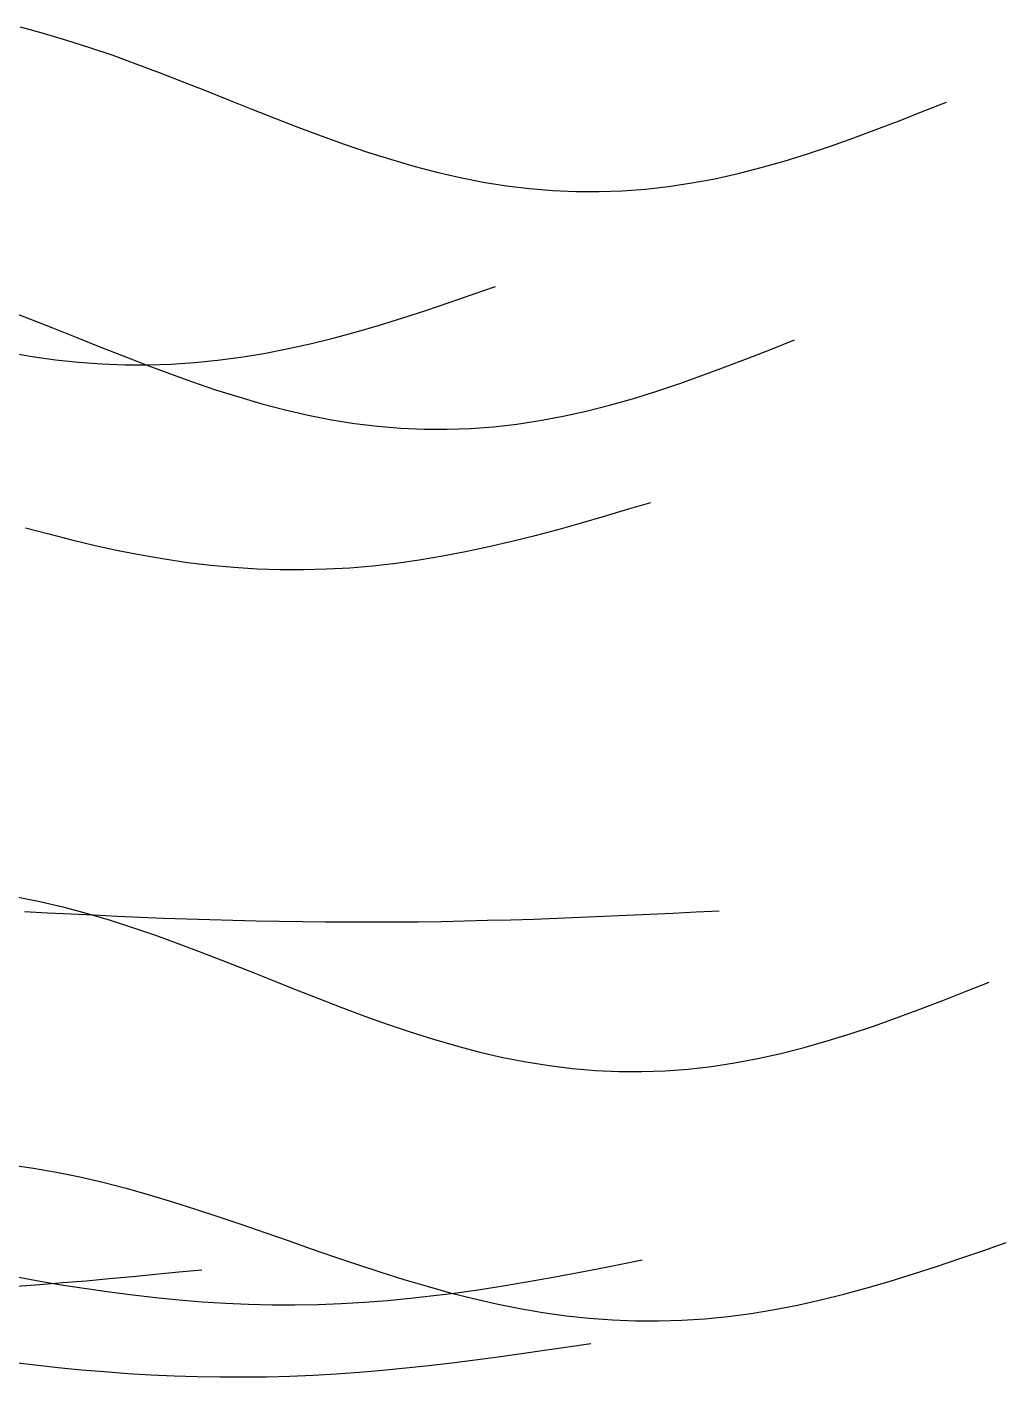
# Model space of a CAD drawing. Header units: metres. Extents: x -249 to 352, y -252 to 258.
# Drawn here: x 266.8 to 351.4, y 139.3 to 255.8 of the extents above; entities that cross this region are included whole.
import ezdxf

# ---------------------------------------------------------------- set-up
doc = ezdxf.new("R2010")
doc.units = ezdxf.units.M

msp = doc.modelspace()

# ---------------------------------------------------------------- linework, layer by layer
for p, q in [((266.25, 255.84, -433.01), (268.25, 255.3, -433.01)), ((268.25, 255.3, -433.01), (270.25, 254.71, -433.01)), ((270.25, 254.71, -433.01), (272.25, 254.07, -433.01)), ((272.25, 254.07, -433.01), (274.25, 253.39, -433.01)), ((274.25, 253.39, -433.01), (276.25, 252.66, -433.01)), ((276.25, 252.66, -433.01), (278.25, 251.91, -433.01)), ((278.25, 251.91, -433.01), (280.25, 251.13, -433.01)), ((280.25, 251.13, -433.01), (282.25, 250.34, -433.01)), ((282.25, 250.34, -433.01), (284.25, 249.54, -433.01)), ((284.25, 249.54, -433.01), (286.25, 248.74, -433.01)), ((286.25, 248.74, -433.01), (288.25, 247.95, -433.01)), ((342.25, 247.77, -433.01), (344.25, 248.56, -433.01)), ((344.25, 248.56, -433.01), (346.25, 249.35, -433.01)), ((288.25, 247.95, -433.01), (290.25, 247.18, -433.01)), ((290.25, 247.18, -433.01), (292.25, 246.43, -433.01)), ((340.25, 247, -433.01), (342.25, 247.77, -433.01)), ((292.25, 246.43, -433.01), (294.25, 245.72, -433.01)), ((336.25, 245.55, -433.01), (338.25, 246.26, -433.01)), ((338.25, 246.26, -433.01), (340.25, 247, -433.01)), ((294.25, 245.72, -433.01), (296.25, 245.04, -433.01)), ((296.25, 245.04, -433.01), (298.25, 244.41, -433.01)), ((332.25, 244.26, -433.01), (334.25, 244.88, -433.01)), ((334.25, 244.88, -433.01), (336.25, 245.55, -433.01)), ((298.25, 244.41, -433.01), (300.25, 243.83, -433.01)), ((300.25, 243.83, -433.01), (302.25, 243.3, -433.01)), ((328.25, 243.19, -433.01), (330.25, 243.7, -433.01)), ((330.25, 243.7, -433.01), (332.25, 244.26, -433.01)), ((302.25, 243.3, -433.01), (304.25, 242.84, -433.01)), ((304.25, 242.84, -433.01), (306.25, 242.45, -433.01)), ((324.25, 242.37, -433.01), (326.25, 242.74, -433.01)), ((326.25, 242.74, -433.01), (328.25, 243.19, -433.01)), ((306.25, 242.45, -433.01), (308.25, 242.13, -433.01)), ((308.25, 242.13, -433.01), (310.25, 241.89, -433.01)), ((310.25, 241.89, -433.01), (312.25, 241.72, -433.01)), ((312.25, 241.72, -433.01), (314.25, 241.63, -433.01)), ((314.25, 241.63, -433.01), (316.25, 241.62, -433.01)), ((316.25, 241.62, -433.01), (318.25, 241.69, -433.01)), ((318.25, 241.69, -433.01), (320.25, 241.84, -433.01)), ((320.25, 241.84, -433.01), (322.25, 242.07, -433.01)), ((322.25, 242.07, -433.01), (324.25, 242.37, -433.01)), ((305.3, 232.73, -433.01), (307.3, 233.43, -433.01)), ((301.3, 231.37, -433.01), (303.3, 232.05, -433.01)), ((303.3, 232.05, -433.01), (305.3, 232.73, -433.01)), ((265.14, 231.39, -433.01), (267.14, 230.61, -433.01)), ((299.3, 230.72, -433.01), (301.3, 231.37, -433.01)), ((267.14, 230.61, -433.01), (269.14, 229.82, -433.01)), ((269.14, 229.82, -433.01), (271.14, 229.02, -433.01)), ((295.3, 229.52, -433.01), (297.3, 230.1, -433.01)), ((297.3, 230.1, -433.01), (299.3, 230.72, -433.01)), ((271.14, 229.02, -433.01), (273.14, 228.22, -433.01)), ((289.3, 228.04, -433.01), (291.3, 228.48, -433.01)), ((291.3, 228.48, -433.01), (293.3, 228.98, -433.01)), ((293.3, 228.98, -433.01), (295.3, 229.52, -433.01)), ((331.14, 228.03, -433.01), (333.14, 228.83, -433.01)), ((265.3, 227.74, -433.01), (267.3, 227.39, -433.01)), ((267.3, 227.39, -433.01), (269.3, 227.11, -433.01)), ((273.14, 228.22, -433.01), (275.14, 227.43, -433.01)), ((275.14, 227.43, -433.01), (277.14, 226.66, -433.01)), ((283.3, 227.06, -433.01), (285.3, 227.32, -433.01)), ((285.3, 227.32, -433.01), (287.3, 227.65, -433.01)), ((287.3, 227.65, -433.01), (289.3, 228.04, -433.01)), ((329.14, 227.25, -433.01), (331.14, 228.03, -433.01)), ((269.3, 227.11, -433.01), (271.3, 226.9, -433.01)), ((271.3, 226.9, -433.01), (273.3, 226.75, -433.01)), ((273.3, 226.75, -433.01), (275.3, 226.67, -433.01)), ((275.3, 226.67, -433.01), (277.3, 226.66, -433.01)), ((277.14, 226.66, -433.01), (279.14, 225.91, -433.01)), ((277.3, 226.66, -433.01), (279.3, 226.73, -433.01)), ((279.3, 226.73, -433.01), (281.3, 226.86, -433.01)), ((281.3, 226.86, -433.01), (283.3, 227.06, -433.01)), ((325.14, 225.74, -433.01), (327.14, 226.48, -433.01)), ((327.14, 226.48, -433.01), (329.14, 227.25, -433.01)), ((279.14, 225.91, -433.01), (281.14, 225.2, -433.01)), ((281.14, 225.2, -433.01), (283.14, 224.52, -433.01)), ((321.14, 224.36, -433.01), (323.14, 225.03, -433.01)), ((323.14, 225.03, -433.01), (325.14, 225.74, -433.01)), ((283.14, 224.52, -433.01), (285.14, 223.89, -433.01)), ((285.14, 223.89, -433.01), (287.14, 223.3, -433.01)), ((319.14, 223.74, -433.01), (321.14, 224.36, -433.01)), ((287.14, 223.3, -433.01), (289.14, 222.78, -433.01)), ((289.14, 222.78, -433.01), (291.14, 222.32, -433.01)), ((313.14, 222.22, -433.01), (315.14, 222.67, -433.01)), ((315.14, 222.67, -433.01), (317.14, 223.18, -433.01)), ((317.14, 223.18, -433.01), (319.14, 223.74, -433.01)), ((291.14, 222.32, -433.01), (293.14, 221.93, -433.01)), ((293.14, 221.93, -433.01), (295.14, 221.61, -433.01)), ((295.14, 221.61, -433.01), (297.14, 221.37, -433.01)), ((307.14, 221.32, -433.01), (309.14, 221.55, -433.01)), ((309.14, 221.55, -433.01), (311.14, 221.85, -433.01)), ((311.14, 221.85, -433.01), (313.14, 222.22, -433.01)), ((297.14, 221.37, -433.01), (299.14, 221.2, -433.01)), ((299.14, 221.2, -433.01), (301.14, 221.11, -433.01)), ((301.14, 221.11, -433.01), (303.14, 221.1, -433.01)), ((303.14, 221.1, -433.01), (305.14, 221.17, -433.01)), ((305.14, 221.17, -433.01), (307.14, 221.32, -433.01)), ((318.72, 214.19, -433.01), (320.72, 214.78, -433.01)), ((314.72, 213.02, -433.01), (316.72, 213.6, -433.01)), ((316.72, 213.6, -433.01), (318.72, 214.19, -433.01)), ((266.72, 212.59, -433.01), (268.72, 212.06, -433.01)), ((310.72, 211.93, -433.01), (312.72, 212.46, -433.01)), ((312.72, 212.46, -433.01), (314.72, 213.02, -433.01)), ((268.72, 212.06, -433.01), (270.72, 211.55, -433.01)), ((270.72, 211.55, -433.01), (272.72, 211.07, -433.01)), ((272.72, 211.07, -433.01), (274.72, 210.64, -433.01)), ((306.72, 210.97, -433.01), (308.72, 211.43, -433.01)), ((308.72, 211.43, -433.01), (310.72, 211.93, -433.01)), ((274.72, 210.64, -433.01), (276.72, 210.25, -433.01)), ((276.72, 210.25, -433.01), (278.72, 209.9, -433.01)), ((278.72, 209.9, -433.01), (280.72, 209.61, -433.01)), ((298.72, 209.55, -433.01), (300.72, 209.83, -433.01)), ((300.72, 209.83, -433.01), (302.72, 210.16, -433.01)), ((302.72, 210.16, -433.01), (304.72, 210.54, -433.01)), ((304.72, 210.54, -433.01), (306.72, 210.97, -433.01)), ((280.72, 209.61, -433.01), (282.72, 209.37, -433.01)), ((282.72, 209.37, -433.01), (284.72, 209.18, -433.01)), ((284.72, 209.18, -433.01), (286.72, 209.06, -433.01)), ((286.72, 209.06, -433.01), (288.72, 208.99, -433.01)), ((288.72, 208.99, -433.01), (290.72, 208.98, -433.01)), ((290.72, 208.98, -433.01), (292.72, 209.04, -433.01)), ((292.72, 209.04, -433.01), (294.72, 209.15, -433.01)), ((294.72, 209.15, -433.01), (296.72, 209.32, -433.01)), ((296.72, 209.32, -433.01), (298.72, 209.55, -433.01)), ((265.95, 180.73, -433.01), (267.95, 180.33, -433.01)), ((267.95, 180.33, -433.01), (269.95, 179.86, -433.01)), ((269.95, 179.86, -433.01), (271.95, 179.32, -433.01)), ((324.63, 179.42, -433.01), (326.63, 179.52, -433.01)), ((266.63, 179.45, -433.01), (268.63, 179.35, -433.01)), ((268.63, 179.35, -433.01), (270.63, 179.25, -433.01)), ((270.63, 179.25, -433.01), (272.63, 179.16, -433.01)), ((271.95, 179.32, -433.01), (273.95, 178.73, -433.01)), ((272.63, 179.16, -433.01), (274.63, 179.07, -433.01)), ((273.95, 178.73, -433.01), (275.95, 178.09, -433.01)), ((274.63, 179.07, -433.01), (276.63, 178.98, -433.01)), ((276.63, 178.98, -433.01), (278.63, 178.9, -433.01)), ((278.63, 178.9, -433.01), (280.63, 178.83, -433.01)), ((280.63, 178.83, -433.01), (282.63, 178.77, -433.01)), ((282.63, 178.77, -433.01), (284.63, 178.71, -433.01)), ((284.63, 178.71, -433.01), (286.63, 178.66, -433.01)), ((286.63, 178.66, -433.01), (288.63, 178.62, -433.01)), ((288.63, 178.62, -433.01), (290.63, 178.59, -433.01)), ((290.63, 178.59, -433.01), (292.63, 178.57, -433.01)), ((292.63, 178.57, -433.01), (294.63, 178.56, -433.01)), ((294.63, 178.56, -433.01), (296.63, 178.56, -433.01)), ((296.63, 178.56, -433.01), (298.63, 178.56, -433.01)), ((298.63, 178.56, -433.01), (300.63, 178.58, -433.01)), ((300.63, 178.58, -433.01), (302.63, 178.61, -433.01)), ((302.63, 178.61, -433.01), (304.63, 178.65, -433.01)), ((304.63, 178.65, -433.01), (306.63, 178.7, -433.01)), ((306.63, 178.7, -433.01), (308.63, 178.75, -433.01)), ((308.63, 178.75, -433.01), (310.63, 178.81, -433.01)), ((310.63, 178.81, -433.01), (312.63, 178.89, -433.01)), ((312.63, 178.89, -433.01), (314.63, 178.96, -433.01)), ((314.63, 178.96, -433.01), (316.63, 179.05, -433.01)), ((316.63, 179.05, -433.01), (318.63, 179.14, -433.01)), ((318.63, 179.14, -433.01), (320.63, 179.23, -433.01)), ((320.63, 179.23, -433.01), (322.63, 179.32, -433.01)), ((322.63, 179.32, -433.01), (324.63, 179.42, -433.01)), ((275.95, 178.09, -433.01), (277.95, 177.41, -433.01)), ((277.95, 177.41, -433.01), (279.95, 176.68, -433.01)), ((279.95, 176.68, -433.01), (281.95, 175.93, -433.01)), ((281.95, 175.93, -433.01), (283.95, 175.15, -433.01)), ((283.95, 175.15, -433.01), (285.95, 174.36, -433.01)), ((285.95, 174.36, -433.01), (287.95, 173.56, -433.01)), ((287.95, 173.56, -433.01), (289.95, 172.76, -433.01)), ((289.95, 172.76, -433.01), (291.95, 171.98, -433.01)), ((345.95, 171.79, -433.01), (347.95, 172.58, -433.01)), ((347.95, 172.58, -433.01), (349.95, 173.37, -433.01)), ((291.95, 171.98, -433.01), (293.95, 171.2, -433.01)), ((343.95, 171.02, -433.01), (345.95, 171.79, -433.01)), ((293.95, 171.2, -433.01), (295.95, 170.45, -433.01)), ((295.95, 170.45, -433.01), (297.95, 169.74, -433.01)), ((339.95, 169.57, -433.01), (341.95, 170.28, -433.01)), ((341.95, 170.28, -433.01), (343.95, 171.02, -433.01)), ((297.95, 169.74, -433.01), (299.95, 169.06, -433.01)), ((299.95, 169.06, -433.01), (301.95, 168.43, -433.01)), ((337.95, 168.9, -433.01), (339.95, 169.57, -433.01)), ((301.95, 168.43, -433.01), (303.95, 167.85, -433.01)), ((333.95, 167.72, -433.01), (335.95, 168.28, -433.01)), ((335.95, 168.28, -433.01), (337.95, 168.9, -433.01)), ((303.95, 167.85, -433.01), (305.95, 167.32, -433.01)), ((305.95, 167.32, -433.01), (307.95, 166.86, -433.01)), ((307.95, 166.86, -433.01), (309.95, 166.47, -433.01)), ((327.95, 166.39, -433.01), (329.95, 166.76, -433.01)), ((329.95, 166.76, -433.01), (331.95, 167.21, -433.01)), ((331.95, 167.21, -433.01), (333.95, 167.72, -433.01)), ((309.95, 166.47, -433.01), (311.95, 166.15, -433.01)), ((311.95, 166.15, -433.01), (313.95, 165.91, -433.01)), ((313.95, 165.91, -433.01), (315.95, 165.74, -433.01)), ((315.95, 165.74, -433.01), (317.95, 165.65, -433.01)), ((317.95, 165.65, -433.01), (319.95, 165.64, -433.01)), ((319.95, 165.64, -433.01), (321.95, 165.71, -433.01)), ((321.95, 165.71, -433.01), (323.95, 165.86, -433.01)), ((323.95, 165.86, -433.01), (325.95, 166.09, -433.01)), ((325.95, 166.09, -433.01), (327.95, 166.39, -433.01)), ((265.4, 157.6, -433.01), (267.4, 157.31, -433.01)), ((267.4, 157.31, -433.01), (269.4, 156.96, -433.01)), ((269.4, 156.96, -433.01), (271.4, 156.55, -433.01)), ((271.4, 156.55, -433.01), (273.4, 156.08, -433.01)), ((273.4, 156.08, -433.01), (275.4, 155.56, -433.01)), ((275.4, 155.56, -433.01), (277.4, 155, -433.01)), ((277.4, 155, -433.01), (279.4, 154.4, -433.01)), ((279.4, 154.4, -433.01), (281.4, 153.77, -433.01)), ((281.4, 153.77, -433.01), (283.4, 153.11, -433.01)), ((283.4, 153.11, -433.01), (285.4, 152.43, -433.01)), ((285.4, 152.43, -433.01), (287.4, 151.74, -433.01)), ((287.4, 151.74, -433.01), (289.4, 151.04, -433.01)), ((289.4, 151.04, -433.01), (291.4, 150.34, -433.01)), ((349.4, 150.17, -433.01), (351.4, 150.87, -433.01)), ((291.4, 150.34, -433.01), (293.4, 149.65, -433.01)), ((293.4, 149.65, -433.01), (295.4, 148.97, -433.01)), ((317.98, 148.97, -433.01), (319.98, 149.37, -433.01)), ((345.4, 148.81, -433.01), (347.4, 149.49, -433.01)), ((347.4, 149.49, -433.01), (349.4, 150.17, -433.01)), ((275.95, 147.95, -433.01), (277.95, 148.14, -433.01)), ((277.95, 148.14, -433.01), (279.95, 148.34, -433.01)), ((279.95, 148.34, -433.01), (281.95, 148.53, -433.01)), ((295.4, 148.97, -433.01), (297.4, 148.32, -433.01)), ((297.4, 148.32, -433.01), (299.4, 147.69, -433.01)), ((311.98, 147.82, -433.01), (313.98, 148.2, -433.01)), ((313.98, 148.2, -433.01), (315.98, 148.58, -433.01)), ((315.98, 148.58, -433.01), (317.98, 148.97, -433.01)), ((341.4, 147.55, -433.01), (343.4, 148.17, -433.01)), ((343.4, 148.17, -433.01), (345.4, 148.81, -433.01)), ((265.95, 147.12, -433.01), (267.95, 147.26, -433.01)), ((265.98, 147.91, -433.01), (267.98, 147.55, -433.01)), ((267.95, 147.26, -433.01), (269.95, 147.42, -433.01)), ((267.98, 147.55, -433.01), (269.98, 147.21, -433.01)), ((269.95, 147.42, -433.01), (271.95, 147.58, -433.01)), ((269.98, 147.21, -433.01), (271.98, 146.9, -433.01)), ((271.95, 147.58, -433.01), (273.95, 147.76, -433.01)), ((271.98, 146.9, -433.01), (273.98, 146.61, -433.01)), ((273.95, 147.76, -433.01), (275.95, 147.95, -433.01)), ((299.4, 147.69, -433.01), (301.4, 147.1, -433.01)), ((301.4, 147.1, -433.01), (303.4, 146.54, -433.01)), ((305.98, 146.83, -433.01), (307.98, 147.14, -433.01)), ((307.98, 147.14, -433.01), (309.98, 147.47, -433.01)), ((309.98, 147.47, -433.01), (311.98, 147.82, -433.01)), ((337.4, 146.42, -433.01), (339.4, 146.96, -433.01)), ((339.4, 146.96, -433.01), (341.4, 147.55, -433.01)), ((273.98, 146.61, -433.01), (275.98, 146.35, -433.01)), ((275.98, 146.35, -433.01), (277.98, 146.12, -433.01)), ((277.98, 146.12, -433.01), (279.98, 145.92, -433.01)), ((279.98, 145.92, -433.01), (281.98, 145.76, -433.01)), ((281.98, 145.76, -433.01), (283.98, 145.64, -433.01)), ((293.98, 145.61, -433.01), (295.98, 145.73, -433.01)), ((295.98, 145.73, -433.01), (297.98, 145.88, -433.01)), ((297.98, 145.88, -433.01), (299.98, 146.07, -433.01)), ((299.98, 146.07, -433.01), (301.98, 146.29, -433.01)), ((301.98, 146.29, -433.01), (303.98, 146.54, -433.01)), ((303.4, 146.54, -433.01), (305.4, 146.04, -433.01)), ((303.98, 146.54, -433.01), (305.98, 146.83, -433.01)), ((305.4, 146.04, -433.01), (307.4, 145.58, -433.01)), ((333.4, 145.48, -433.01), (335.4, 145.92, -433.01)), ((335.4, 145.92, -433.01), (337.4, 146.42, -433.01)), ((283.98, 145.64, -433.01), (285.98, 145.55, -433.01)), ((285.98, 145.55, -433.01), (287.98, 145.51, -433.01)), ((287.98, 145.51, -433.01), (289.98, 145.5, -433.01)), ((289.98, 145.5, -433.01), (291.98, 145.54, -433.01)), ((291.98, 145.54, -433.01), (293.98, 145.61, -433.01)), ((307.4, 145.58, -433.01), (309.4, 145.18, -433.01)), ((309.4, 145.18, -433.01), (311.4, 144.83, -433.01)), ((311.4, 144.83, -433.01), (313.4, 144.55, -433.01)), ((313.4, 144.55, -433.01), (315.4, 144.34, -433.01)), ((327.4, 144.5, -433.01), (329.4, 144.76, -433.01)), ((329.4, 144.76, -433.01), (331.4, 145.09, -433.01)), ((331.4, 145.09, -433.01), (333.4, 145.48, -433.01)), ((315.4, 144.34, -433.01), (317.4, 144.19, -433.01)), ((317.4, 144.19, -433.01), (319.4, 144.11, -433.01)), ((319.4, 144.11, -433.01), (321.4, 144.11, -433.01)), ((321.4, 144.11, -433.01), (323.4, 144.17, -433.01)), ((323.4, 144.17, -433.01), (325.4, 144.3, -433.01)), ((325.4, 144.3, -433.01), (327.4, 144.5, -433.01)), ((307.55, 141.01, -433.01), (309.55, 141.29, -433.01)), ((309.55, 141.29, -433.01), (311.55, 141.57, -433.01)), ((311.55, 141.57, -433.01), (313.55, 141.87, -433.01)), ((313.55, 141.87, -433.01), (315.55, 142.17, -433.01)), ((265.55, 140.55, -433.01), (267.55, 140.31, -433.01)), ((267.55, 140.31, -433.01), (269.55, 140.09, -433.01)), ((269.55, 140.09, -433.01), (271.55, 139.9, -433.01)), ((271.55, 139.9, -433.01), (273.55, 139.73, -433.01)), ((297.55, 139.86, -433.01), (299.55, 140.05, -433.01)), ((299.55, 140.05, -433.01), (301.55, 140.26, -433.01)), ((301.55, 140.26, -433.01), (303.55, 140.49, -433.01)), ((303.55, 140.49, -433.01), (305.55, 140.74, -433.01)), ((305.55, 140.74, -433.01), (307.55, 141.01, -433.01)), ((273.55, 139.73, -433.01), (275.55, 139.58, -433.01)), ((275.55, 139.58, -433.01), (277.55, 139.46, -433.01)), ((277.55, 139.46, -433.01), (279.55, 139.37, -433.01)), ((279.55, 139.37, -433.01), (281.55, 139.3, -433.01)), ((281.55, 139.3, -433.01), (283.55, 139.27, -433.01)), ((283.55, 139.27, -433.01), (285.55, 139.27, -433.01)), ((285.55, 139.27, -433.01), (287.55, 139.29, -433.01)), ((287.55, 139.29, -433.01), (289.55, 139.35, -433.01)), ((289.55, 139.35, -433.01), (291.55, 139.43, -433.01)), ((291.55, 139.43, -433.01), (293.55, 139.55, -433.01)), ((293.55, 139.55, -433.01), (295.55, 139.69, -433.01)), ((295.55, 139.69, -433.01), (297.55, 139.86, -433.01))]:
    msp.add_line(p, q)

doc.saveas('drawing.dxf')
